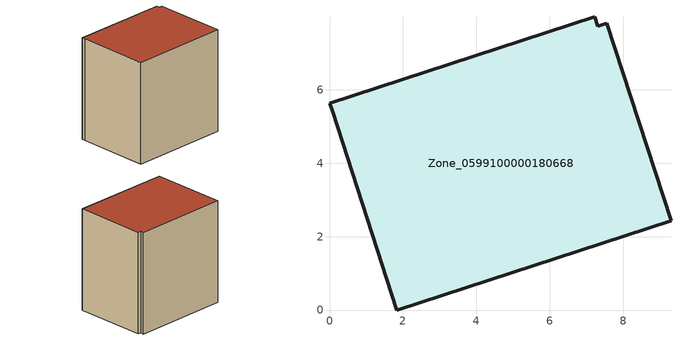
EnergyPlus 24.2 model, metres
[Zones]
Zone_0599100000180668
 floor ground (C_G): 0,5.63 7.23,7.98 7.31,7.74 7.55,7.81 9.3,2.44 1.84,0 0.08,5.4 z1.48
 wall outside (C_F): 1.84,0 9.3,2.44 7.55,7.81 7.31,7.74 7.23,7.98 0,5.63 0.08,5.4 1.84,0 z1.48:9.52
 roof outside (C_R): 7.23,7.98 0,5.63 0.08,5.4 1.84,0 9.3,2.44 7.55,7.81 7.31,7.74 z9.52
[BUILDING]
Pand.0599100000180668: North Axis=0; Terrain=City; Loads Convergence Tolerance Value=0.04; Temperature Convergence Tolerance Value=0.4; Solar Distribution=FullExterior; Maximum Number of Warmup Days=25; Minimum Number of Warmup Days=1
[Site:Location]
Rotterdam.The.Hague.AP_ZH_NLD Design_Conditions: Latitude=51.96; Longitude=4.45; Time Zone=1; Elevation=-4.5
[SITE:GROUNDTEMPERATURE:BUILDINGSURFACE]
18, 18, 18, 18, 18, 18, 18, 18, 18, 18, 18, 18
[MATERIAL] Thermal Absorptance=0.9; Solar Absorptance=0.7; Visible Absorptance=0.7
Name | Roughness | Thickness | Conductivity | Density | Specific Heat
G.TC.1946-1964 | MediumSmooth | 0.15 | 1 | 540 | 1210
F.TC.1946-1964 | Rough | 0.3 | 0.857143 | 1920 | 840
R.TC.1946-1964 | MediumRough | 0.2 | 0.235294 | 1500 | 1000
[CONSTRUCTION]
C_G: G.TC.1946-1964
C_F: F.TC.1946-1964
C_R: R.TC.1946-1964
[ZONE]
Zone_0599100000180668: Type=1; Multiplier=1; Ceiling Height=Autocalculate; Volume=Autocalculate; Floor Area=autocalculate; Part of Total Floor Area=Yes
[ZONEINFILTRATION:DESIGNFLOWRATE]
Infil_Zone_0599100000180668: Zone or ZoneList or Space or SpaceList=Zone_0599100000180668; Schedule=AlwaysOn; Design Flow Rate Calculation Method=Flow/Area; Flow Rate per Floor Area=0.003; Constant Term Coefficient=1; Temperature Term Coefficient=0; Velocity Term Coefficient=0; Velocity Squared Term Coefficient=0
[HVACTEMPLATE:ZONE:IDEALLOADSAIRSYSTEM]
Zone_0599100000180668: Maximum Heating Supply Air Temperature=50; Minimum Cooling Supply Air Temperature=13; Maximum Heating Supply Air Humidity Ratio=0.0156; Minimum Cooling Supply Air Humidity Ratio=0.0077; Heating Limit=NoLimit; Cooling Limit=NoLimit; Dehumidification Control Type=ConstantSensibleHeatRatio; Cooling Sensible Heat Ratio=0.7; Dehumidification Setpoint=60; Humidification Control Type=None; Humidification Setpoint=30; Outdoor Air Method=None; Outdoor Air Flow Rate per Person=0.00944; Outdoor Air Flow Rate per Zone Floor Area=0; Outdoor Air Flow Rate per Zone=0; Demand Controlled Ventilation Type=None; Outdoor Air Economizer Type=NoEconomizer; Heat Recovery Type=None; Sensible Heat Recovery Effectiveness=0.7; Latent Heat Recovery Effectiveness=0.65
[ZONECONTROL:THERMOSTAT]
ThermostatControl_Zone_0599100000180668: Zone or ZoneList=Zone_0599100000180668; Control Type Schedule=DualSetpointControlType; Control 1=Thermostat_Zone_0599100000180668; Temperature Difference Between Cutout And Setpoint=0
[THERMOSTATSETPOINT:DUALSETPOINT]
Thermostat_Zone_0599100000180668: Heating Setpoint Temperature Schedule=HeatingSetpoint_Zone_0599100000180668; Cooling Setpoint Temperature Schedule=CoolingSetpoint_Zone_0599100000180668
[SCHEDULE:COMPACT]
HeatingSetpoint_Zone_0599100000180668: Through: 12/31, For: AllDays, Until: 24:00, 21
CoolingSetpoint_Zone_0599100000180668: Through: 12/31, For: AllDays, Until: 24:00, 24
DualSetpointControlType: Through: 12/31, For: AllDays, Until: 24:00, 4
AlwaysOn: Through: 12/31, For: AllDays, Until: 24:00, 1
